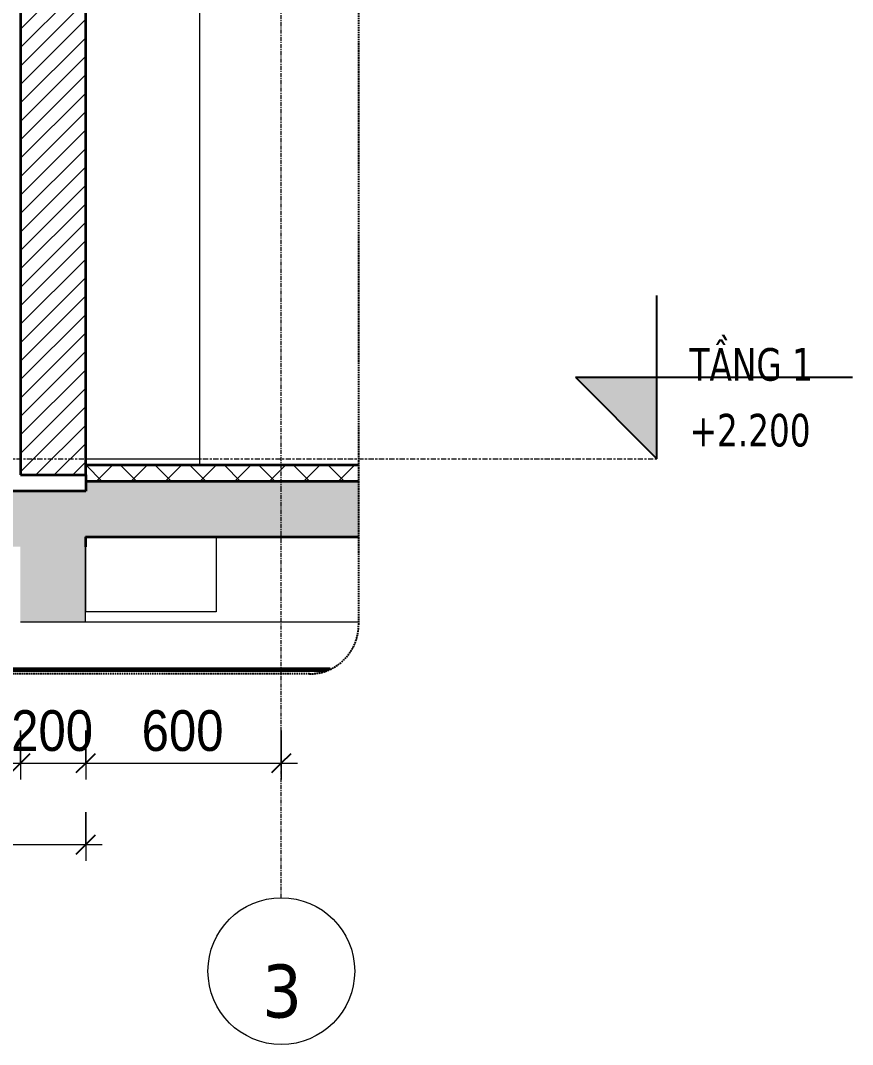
# Model space of a CAD drawing. Header units: millimetres. Extents: x 31444 to 224909, y 392 to 78637.
# Drawn here: x 69206 to 71758, y 403 to 3544 of the extents above; entities that cross this region are included whole.
import ezdxf

# ---------------------------------------------------------------- set-up
doc = ezdxf.new("R2010")
doc.units = ezdxf.units.MM
for name, pattern in [('Centre', [31.75, 6.35, -4.7625, 15.875, -4.7625]), ('Grid Line', [22.225, 12.7, -3.175, 3.175, -3.175]), ('Hidden', [7.14375, 4.7625, -2.38125])]:
    doc.linetypes.add(name, pattern=pattern)
for name, color, linetype, lineweight in [('0-4', 90, 'Continuous', 5), ('A-ANNO-DIMS', 211, 'Continuous', 9), ('A-ANNO-DIMS-50', 211, 'Continuous', 9), ('A-CLNG-1', 250, 'Continuous', 35), ('A-CLNG-PATT-3', 13, 'Continuous', 18), ('A-DETL-GENF', 92, 'Continuous', 18), ('A-DETL-GENF-4', 9, 'Continuous', 18), ('A-DETL-GENF-5', 92, 'Hidden', 25), ('A-DETL-MEDM', 33, 'Continuous', 35), ('A-DETL-THIN', 151, 'Continuous', 18), ('A-FLOR-FNSH-1', 250, 'Continuous', 35), ('A-FLOR-LEVL', 51, 'Continuous', 9), ('A-FLOR-LEVL-1', 51, 'Continuous', 25), ('A-FLOR-LEVL-2', 51, 'Centre', 9), ('A-FLOR-PATT-1', 253, 'Continuous', 18), ('A-FLOR-PATT-2', 8, 'Continuous', 18), ('A-WALL', 113, 'Continuous', 18), ('A-WALL-2', 250, 'Continuous', 35), ('A-WALL-PATT-2', 111, 'Continuous', 18), ('S-BEAM-1', 7, 'Continuous', 18), ('S-GRID-1', 1, 'Grid Line', 9), ('S-GRID-IDEN', 1, 'Continuous', 9)]:
    doc.layers.add(name, color=color, linetype=linetype, lineweight=lineweight)
doc.styles.add('Tahoma_B', font='tahomabd.ttf', dxfattribs={"height": 162.5})
doc.styles.add('Tahoma_B_1', font='tahomabd.ttf', dxfattribs={"width": 0.85, "height": 100})
doc.styles.add('UTM Avo', font='', dxfattribs={"width": 0.9, "height": 125})
doc.styles.get('UTM Avo').set_extended_font_data('UTM Avo')
doc.dimstyles.new('1_Dim_chi_tiet_2_5', dxfattribs={"dimscale": 304.8, "dimtxt": 124.912619, "dimasz": 0.19685, "dimexe": 0.164042, "dimexo": 0.0625, "dimgap": 0.016404, "dimtad": 1, "dimdec": 0, "dimrnd": 5, "dimzin": 0, "dimdsep": 46, "dimtxsty": 'UTM Avo', "dimblk1": 'OBLIQUE', "dimblk2": 'OBLIQUE', "dimsah": 1, "dimcen": 0.09, "dimdle": 0.164042, "dimazin": 0, "dimtfac": 1, "dimtdec": 4, "dimtix": 1, "dimtmove": 0, "dimatfit": 3, "dimfxl": 0.328084, "dimfxlon": 1, "dimtvp": 1, "dimtolj": 1, "dimtzin": 0, "dimarcsym": 2})
pattern_1 = [(50, (37692.33, 15875), (364.368, -31.878), [38.1, -419.1]), (355, (37692.33, 15875), (-70.486, 382.113), [30.48, -335.28]), (100.451, (37722.7, 15872.34), (293.885, 350.233), [32.38, -356.18]), (46.184, (37692.33, 15976.6), (542.158, -84.086), [57.15, -628.65]), (96.636, (37737.5, 15969.6), (474.805, 494.855), [48.57, -534.27]), (351.184, (37692.33, 15976.6), (474.81, 494.85), [45.72, -502.92]), (21, (37743.13, 15951.2), (303.2285, -204.5305), [38.1, -419.1]), (326, (37743.13, 15951.2), (123.604, 368.376), [30.48, -335.28]), (71.451, (37768.4, 15934.16), (426.834, 163.843), [32.38, -356.18]), (37.5, (37692.33, 15875), (6.1766, 169.1102), [3.353, -327.863, 3.353, -337.007, -336.55]), (37.5, (37692.33, 15875), (6.1766, 169.1102), [-671.576, 3.353, -333.197]), (7.5, (37692.33, 15875), (133.6389, 200.3615), [3.353, -190.703, 3.353, -320.243, -128.27]), (7.5, (37692.33, 15875), (133.6389, 200.3615), [-517.652, 3.353, -124.917]), (327.5, (37579.05, 15875), (271.1818, -11.4584), [3.353, -123.647, 3.353, -392.887, -525.78]), (327.5, (37579.05, 15875), (271.1818, -11.4584), [-523.24, 3.353, -522.427]), (317.5, (37528.25, 15875), (296.2585, 50.853), [3.353, -161.747, 3.353, -259.791, -373.38]), (317.5, (37528.25, 15875), (296.2585, 50.853), [-428.244, 3.353, -370.027]), (45, (37692.33, 15875), (-125.7236, 125.7236), []), (45, (37692.33, 16065.5), (-125.7236, 125.7236), [])]

# ---------------------------------------------------------------- blocks, each defined once
blk = doc.blocks.new('NCV_TKTC_KET CAU_rvt-3-TKCS_CĂN HỘ LOẠI 3 - MẶT CẮT 2')
at = {"layer": 'A-FLOR-PATT-1'}
h = blk.add_hatch(dxfattribs=at)
h.set_pattern_fill('FP_3', color=256, style=0, pattern_type=2)
h.set_pattern_definition(pattern_1)
h.paths.add_polyline_path([(42052.6, 1930), (42052.6, 1930), (42052.6, 1960)])
h = blk.add_hatch(dxfattribs=at)
h.set_pattern_fill('FP_3', color=256, style=0, pattern_type=2)
h.set_pattern_definition(pattern_1)
h.paths.add_polyline_path([(42052.6, 1930), (42052.6, 1930), (42052.6, 1960)])
at = {"layer": 'A-FLOR-FNSH-1'}
blk.add_line((42052.6, 1930), (42052.6, 1960), dxfattribs=at)
at = {"layer": 'S-BEAM-1'}
for p, q in [((42053, 1730), (42053, 1960)), ((42452.7, 1960), (42452.7, 1730)), ((42302.7, 1730), (42053, 1730)), ((42452.7, 1730), (42302.7, 1730)), ((42052.6, 1700), (42889.4, 1700))]:
    blk.add_line(p, q, dxfattribs=at)
blk = doc.blocks.new('BORDER VIEW - BORDER VIEW-3699857-TKCS_CĂN HỘ LOẠI 3 - MẶT CẮT 2')
at = {"layer": 'A-DETL-GENF-5'}
for p, q in [((42889.4, 5852.7), (42889.4, 1690)), ((42739.4, 1540), (33302.6, 1540))]:
    blk.add_line(p, q, dxfattribs=at)
blk.add_arc((42739.4, 1690), 150, 270, 360, dxfattribs=at)
blk = doc.blocks.new('Level - CAO ĐỘ LEVEL-350587-TKCS_CĂN HỘ LOẠI 3 - MẶT CẮT 2')
at = {"layer": 'A-FLOR-LEVL'}
blk.add_hatch(color=256, dxfattribs=at).paths.add_polyline_path([(43804.4, 2450), (43804.4, 2200), (43554.4, 2450)])
at = {"layer": 'A-FLOR-LEVL-1'}
for p, q in [((43804.4, 2200), (43804.4, 2700)), ((43554.4, 2450), (43804.4, 2200)), ((43554.4, 2450), (44404.4, 2450))]:
    blk.add_line(p, q, dxfattribs=at)
blk = doc.blocks.new('Grid - M_Grid Head - Circle-353313-TKCS_CĂN HỘ LOẠI 3 - MẶT CẮT 2')
at = {"layer": 'S-GRID-IDEN'}
blk.add_circle((33652.6, 628.3), 225, dxfattribs=at)
blk = doc.blocks.new('DIMBLOCK94-TKCS_CĂN HỘ LOẠI 3 - MẶT CẮT 2')
at = {"layer": 'A-ANNO-DIMS-50'}
for p, q in [((67405.7, 1366.2), (67405.7, 1216.2)), ((67405.7, 1266.2), (67405.7, 1366.2)), ((69205.8, 1366.2), (69205.8, 1216.2)), ((69205.8, 1266.2), (69205.8, 1366.2)), ((67405.7, 1266.2), (69205.8, 1266.2))]:
    blk.add_line(p, q, dxfattribs=at)
at = {"layer": 'A-ANNO-DIMS-50', "lineweight": 25}
for p, q in [((67405.7, 1266.2), (67435.7, 1296.2)), ((69205.8, 1266.2), (69235.8, 1296.2)), ((67405.7, 1266.2), (67375.7, 1236.2)), ((69205.8, 1266.2), (69175.8, 1236.2))]:
    blk.add_line(p, q, dxfattribs=at)
at = {"layer": 'A-ANNO-DIMS-50', "color": 0, "insert": (68134.6, 1428.6), "char_height": 125, "width": 410.824, "attachment_point": 1, "line_spacing_factor": 1.110334, "style": 'UTM Avo'}
blk.add_mtext('1800', dxfattribs=at)
blk = doc.blocks.new('_Oblique')
at = {"color": 0, "linetype": 'ByBlock', "lineweight": -2}
blk.add_line((-0.5, -0.5), (0.5, 0.5), dxfattribs=at)
blk = doc.blocks.new('DIMBLOCK95-TKCS_CĂN HỘ LOẠI 3 - MẶT CẮT 2')
at = {"layer": 'A-ANNO-DIMS-50'}
for p, q in [((69205.8, 1366.2), (69205.8, 1216.2)), ((69205.8, 1266.2), (69205.8, 1366.2)), ((69405.8, 1366.2), (69405.8, 1216.2)), ((69405.8, 1266.2), (69405.8, 1366.2)), ((69205.8, 1266.2), (69405.8, 1266.2))]:
    blk.add_line(p, q, dxfattribs=at)
at = {"layer": 'A-ANNO-DIMS-50', "lineweight": 25}
for p, q in [((69205.8, 1266.2), (69235.8, 1296.2)), ((69405.8, 1266.2), (69435.8, 1296.2)), ((69205.8, 1266.2), (69175.8, 1236.2)), ((69405.8, 1266.2), (69375.8, 1236.2))]:
    blk.add_line(p, q, dxfattribs=at)
at = {"layer": 'A-ANNO-DIMS-50', "color": 0, "insert": (69177.4, 1428.6), "char_height": 125, "width": 308.118, "attachment_point": 1, "line_spacing_factor": 1.110334, "style": 'UTM Avo'}
blk.add_mtext('200', dxfattribs=at)
blk = doc.blocks.new('DIMBLOCK96-TKCS_CĂN HỘ LOẠI 3 - MẶT CẮT 2')
at = {"layer": 'A-ANNO-DIMS-50'}
for p, q in [((69405.8, 1366.2), (69405.8, 1216.2)), ((69405.8, 1266.2), (69405.8, 1366.2)), ((70005.7, 1366.2), (70005.7, 1216.2)), ((70005.7, 1266.2), (70005.7, 1366.2)), ((69405.8, 1266.2), (70055.7, 1266.2))]:
    blk.add_line(p, q, dxfattribs=at)
at = {"layer": 'A-ANNO-DIMS-50', "lineweight": 25}
for p, q in [((69405.8, 1266.2), (69435.8, 1296.2)), ((70005.7, 1266.2), (70035.7, 1296.2)), ((69405.8, 1266.2), (69375.8, 1236.2)), ((70005.7, 1266.2), (69975.7, 1236.2))]:
    blk.add_line(p, q, dxfattribs=at)
at = {"layer": 'A-ANNO-DIMS-50', "color": 0, "insert": (69577.4, 1428.6), "char_height": 125, "width": 308.118, "attachment_point": 1, "line_spacing_factor": 1.110334, "style": 'UTM Avo'}
blk.add_mtext('600', dxfattribs=at)
blk = doc.blocks.new('DIMBLOCK97-TKCS_CĂN HỘ LOẠI 3 - MẶT CẮT 2')
at = {"layer": 'A-ANNO-DIMS-50'}
for p, q in [((61005.7, 1116.2), (61005.7, 966.2)), ((61005.7, 1016.2), (61005.7, 1116.2)), ((69405.8, 1116.2), (69405.8, 966.2)), ((69405.8, 1016.2), (69405.8, 1116.2)), ((60955.7, 1016.2), (69455.8, 1016.2))]:
    blk.add_line(p, q, dxfattribs=at)
at = {"layer": 'A-ANNO-DIMS-50', "lineweight": 25}
for p, q in [((61005.7, 1016.2), (61035.7, 1046.2)), ((69405.8, 1016.2), (69435.8, 1046.2)), ((61005.7, 1016.2), (60975.7, 986.2)), ((69405.8, 1016.2), (69375.8, 986.2))]:
    blk.add_line(p, q, dxfattribs=at)
at = {"layer": 'A-ANNO-DIMS-50', "color": 0, "insert": (65034.6, 1178.6), "char_height": 125, "width": 410.824, "attachment_point": 1, "line_spacing_factor": 1.110334, "style": 'UTM Avo'}
blk.add_mtext('8400', dxfattribs=at)

msp = doc.modelspace()

# ---------------------------------------------------------------- hatches: boundary and pattern name
at = {"layer": 'A-CLNG-PATT-3'}
h = msp.add_hatch(dxfattribs=at)
h.set_pattern_fill('FP_4', color=256, style=0, pattern_type=2)
h.set_pattern_definition([(0, (65045.51, 15875), (406.4, 101.6), [16.764, -288.036, 16.764, -288.036, -1625.6]), (0, (65045.51, 15875), (406.4, 101.6), [-609.6, 16.764, -592.836, 16.764, -288.036, -711.2]), (0, (65045.51, 15875), (406.4, 101.6), [-1524, 16.764, -186.436, 16.764, -491.236]), (120, (65197.91, 15925.8), (-291.1882, 301.1527), [16.764, -288.036, 16.764, -288.036, -1625.6]), (120, (65197.91, 15925.8), (-291.1882, 301.1527), [-609.6, 16.764, -592.836, 16.764, -288.036, -711.2]), (120, (65197.91, 15925.8), (-291.1882, 301.1527), [-1524, 16.764, -186.436, 16.764, -491.236]), (240, (65248.71, 16129), (-115.2118, -402.7527), [16.764, -288.036, 16.764, -288.036, -1625.6]), (240, (65248.71, 16129), (-115.2118, -402.7527), [-609.6, 16.764, -592.836, 16.764, -288.036, -711.2]), (240, (65248.71, 16129), (-115.2118, -402.7527), [-1524, 16.764, -186.436, 16.764, -491.236])])
h.paths.add_polyline_path([(61705.8, 1550), (65305.8, 1550), (65305.8, 1555), (61305.7, 1555), (61305.7, 1550), (61705.7, 1550)])
h.paths.add_polyline_path([(65605.8, 1550), (70143.2, 1550), (70155.3, 1555), (65605.8, 1555), (65605.8, 1551.1)])
at = {"layer": 'A-DETL-GENF-4'}
h = msp.add_hatch(dxfattribs=at)
h.set_pattern_fill('FP_3', color=256, style=0, pattern_type=2)
h.set_pattern_definition([(50, (65045.5, 15875), (364.368, -31.878), [38.1, -419.1]), (355, (65045.5, 15875), (-70.486, 382.113), [30.48, -335.28]), (100.451, (65075.88, 15872.34), (293.885, 350.233), [32.38, -356.18]), (46.184, (65045.5, 15976.6), (542.158, -84.086), [57.15, -628.65]), (96.636, (65090.7, 15969.6), (474.805, 494.855), [48.57, -534.27]), (351.184, (65045.5, 15976.6), (474.81, 494.85), [45.72, -502.92]), (21, (65096.3, 15951.2), (303.2285, -204.5305), [38.1, -419.1]), (326, (65096.3, 15951.2), (123.604, 368.376), [30.48, -335.28]), (71.451, (65121.58, 15934.16), (426.834, 163.843), [32.38, -356.18]), (37.5, (65045.51, 15875), (6.1766, 169.1102), [3.353, -327.863, 3.353, -337.007, -336.55]), (37.5, (65045.51, 15875), (6.1766, 169.1102), [-671.576, 3.353, -333.197]), (7.5, (65045.51, 15875), (133.6389, 200.3615), [3.353, -190.703, 3.353, -320.243, -128.27]), (7.5, (65045.51, 15875), (133.6389, 200.3615), [-517.652, 3.353, -124.917]), (327.5, (64932.23, 15875), (271.1818, -11.4584), [3.353, -123.647, 3.353, -392.887, -525.78]), (327.5, (64932.23, 15875), (271.1818, -11.4584), [-523.24, 3.353, -522.427]), (317.5, (64881.43, 15875), (296.2585, 50.853), [3.353, -161.747, 3.353, -259.791, -373.38]), (317.5, (64881.43, 15875), (296.2585, 50.853), [-428.244, 3.353, -370.027]), (45, (65045.51, 15875), (-125.7236, 125.7236), []), (45, (65045.51, 16065.5), (-125.7236, 125.7236), [])])
h.paths.add_polyline_path([(61005.7, 1550), (61305.7, 1550), (61305.7, 1980), (65305.8, 1980), (65305.8, 1550), (65605.8, 1550), (65605.8, 1930), (69205.7, 1930), (69205.7, 1700), (69405.7, 1700), (69405.8, 1960), (70242.6, 1960), (70242.6, 2130), (69405.8, 2130), (69405.7, 2100), (65505.7, 2100), (65505.7, 2150), (61005.7, 2150), (61005.7, 1930)])
h.paths.add_polyline_path([(64382.6, 4410), (64395.7, 4410), (64395.7, 4520), (64315.7, 4520), (64315.7, 4410)])
h.paths.add_polyline_path([(61205.7, 4950), (61305.7, 4950), (61305.7, 5385), (65305.8, 5385), (65305.8, 4950), (65605.8, 4950), (65605.8, 5330), (69205.7, 5330), (69205.8, 5100), (69405.7, 5100), (69405.8, 5360), (70242.6, 5360), (70242.6, 5530), (69405.8, 5530), (69405.7, 5500), (65505.7, 5500), (65505.7, 5550), (61005.7, 5550), (61005.7, 4950), (61152.4, 4950)])
at = {"layer": 'A-FLOR-PATT-2'}
h = msp.add_hatch(dxfattribs=at)
h.set_pattern_fill('FP_6', color=256, style=0, pattern_type=2)
h.set_pattern_definition([(45, (65045.51, 15875), (-53.033, 53.033), []), (135, (65045.51, 15875), (-53.033, -53.033), [])])
h.paths.add_polyline_path([(69405.8, 2130), (70242.6, 2130), (70242.6, 2180), (69405.8, 2180), (69405.8, 2150)])
at = {"layer": 'A-WALL-PATT-2'}
h = msp.add_hatch(dxfattribs=at)
h.set_pattern_fill('FP_7', color=256, style=0, pattern_type=2)
h.set_pattern_definition([(45, (65045.512, 15875), (-28.28427, 28.28427), [])])
h.paths.add_polyline_path([(69205.8, 2150), (69405.8, 2150), (69405.7, 5100), (69205.8, 5100), (69205.8, 2200)])

# ---------------------------------------------------------------- linework, layer by layer
at = {"layer": 'A-CLNG-1'}
for p, q in [((70155.3, 1555), (65605.8, 1555)), ((65605.8, 1550), (70143.2, 1550))]:
    msp.add_line(p, q, dxfattribs=at)
at = {"layer": 'A-DETL-MEDM'}
for p, q in [((70242.6, 2130), (69405.8, 2130)), ((69405.8, 2130), (69405.8, 2100)), ((69405.8, 2100), (65505.7, 2100)), ((69405.7, 1960), (70242.6, 1960))]:
    msp.add_line(p, q, dxfattribs=at)
at = {"layer": 'A-DETL-THIN'}
for p, q in [((69405.7, 1700), (69405.7, 1960)), ((69205.7, 1700), (69405.7, 1700))]:
    msp.add_line(p, q, dxfattribs=at)
at = {"layer": 'A-FLOR-FNSH-1'}
for p, q in [((70242.6, 2180), (69405.8, 2180)), ((69405.8, 2150), (69405.8, 2130))]:
    msp.add_line(p, q, dxfattribs=at)
at = {"layer": 'A-FLOR-LEVL-2'}
msp.add_line((59943.6, 2200), (71157.6, 2200), dxfattribs=at)
at = {"layer": 'A-WALL'}
for p, q in [((69755.8, 2200), (69755.8, 4700)), ((69405.8, 2200), (69755.8, 2200)), ((69755.7, 2180), (69755.7, 2200))]:
    msp.add_line(p, q, dxfattribs=at)
at = {"layer": 'A-WALL-2'}
for p, q in [((69405.8, 2150), (69405.8, 5360)), ((69205.8, 5100), (69205.8, 2150)), ((69205.8, 2150), (69405.8, 2150))]:
    msp.add_line(p, q, dxfattribs=at)
at = {"layer": 'S-GRID-1'}
for p, q in [((70005.7, 2103.3), (70005.7, 5434.6)), ((70005.7, 853.3), (70005.7, 2103.3))]:
    msp.add_line(p, q, dxfattribs=at)

# ---------------------------------------------------------------- block references
at = {"layer": '0-4'}
msp.add_blockref('NCV_TKTC_KET CAU_rvt-3-TKCS_CĂN HỘ LOẠI 3 - MẶT CẮT 2', (27353.2, 0), dxfattribs=at)
at = {"layer": 'A-DETL-GENF'}
msp.add_blockref('BORDER VIEW - BORDER VIEW-3699857-TKCS_CĂN HỘ LOẠI 3 - MẶT CẮT 2', (27353.2, 0), dxfattribs=at)
at = {"layer": 'A-FLOR-LEVL-1'}
msp.add_blockref('Level - CAO ĐỘ LEVEL-350587-TKCS_CĂN HỘ LOẠI 3 - MẶT CẮT 2', (27353.2, 0), dxfattribs=at)
at = {"layer": 'S-GRID-IDEN'}
msp.add_blockref('Grid - M_Grid Head - Circle-353313-TKCS_CĂN HỘ LOẠI 3 - MẶT CẮT 2', (36353.2, 0), dxfattribs=at)

# ---------------------------------------------------------------- texts
at = {"layer": 'A-FLOR-LEVL', "char_height": 100, "line_spacing_factor": 0.996129, "style": 'Tahoma_B_1'}
for s, insert, width, attachment_point in [('\\pt510,1020,1530,2040,2550,3060,3570,4080,4590,5100,5610,6120,6630,7140,7650,8160,8670,9180,9690,10200,10710,11220,11730,12240,12750,13260,13770,14280,14790,15300,15810,16320;TẦNG 1', (71257.9, 2437.2), 452.625, 7), ('\\pt212.5,425,637.5,850,1062.5,1275,1487.5,1700,1912.5,2125,2337.5,2550,2762.5,2975,3187.5,3400,3612.5,3825,4037.5,4250,4462.5,4675,4887.5,5100,5312.5,5525,5737.5,5950,6162.5,6375,6587.5,6800;+2.200', (71257.9, 2337.5), 441.575, 1)]:
    msp.add_mtext(s, dxfattribs=dict(at, insert=insert, width=width, attachment_point=attachment_point))

# ---------------------------------------------------------------- dimensions: what is measured, and where the dimension line sits
at = {"layer": 'A-ANNO-DIMS'}
for base, p1, p2, override, picture, middle in [((69205.8, 1266.2), (67405.7, 1366.2), (69205.8, 1366.2), {"dimpost": '<>', "dimfxl": 1800.071331}, 'DIMBLOCK94-TKCS_CĂN HỘ LOẠI 3 - MẶT CẮT 2', (68305.8, 1335.9)), ((69405.8, 1266.2), (69205.8, 1366.2), (69405.8, 1366.2), {"dimpost": '<>', "dimfxl": 200}, 'DIMBLOCK95-TKCS_CĂN HỘ LOẠI 3 - MẶT CẮT 2', (69305.8, 1335.9)), ((70005.7, 1266.2), (69405.8, 1366.2), (70005.7, 1366.2), {"dimpost": '<>', "dimfxl": 599.928669}, 'DIMBLOCK96-TKCS_CĂN HỘ LOẠI 3 - MẶT CẮT 2', (69705.8, 1335.9)), ((69405.8, 1016.2), (61005.7, 1116.2), (69405.8, 1116.2), {"dimpost": '<>', "dimfxl": 8400.071331}, 'DIMBLOCK97-TKCS_CĂN HỘ LOẠI 3 - MẶT CẮT 2', (65205.8, 1085.9))]:
    dim = msp.add_linear_dim(base=base, p1=p1, p2=p2, dimstyle='1_Dim_chi_tiet_2_5', override=override, dxfattribs=at)
    dim.commit()
    dim.dimension.update_dxf_attribs({"geometry": picture, "text_midpoint": middle})

# ---------------------------------------------------------------- next in the draw order: texts
at = {"layer": 'S-GRID-IDEN', "insert": (70008.1, 565.8), "char_height": 162.5, "width": 145.5, "attachment_point": 5, "line_spacing_factor": 0.996129, "style": 'Tahoma_B', "bg_fill": 3, "box_fill_scale": 1.25, "bg_fill_color": 256, "bg_fill_true_color": 13158600, "bg_fill_transparency": 0}
msp.add_mtext('\\pt634.99962,1269.99925,1905.0005,2540.00013,3174.99975,3809.99937,4445.00062,5080.00025,5714.99987,6349.9995,6985.00075,7620.00037,8255,8889.99962,9524.99925,10160.0005,10795.00013,11429.99975,12064.99938,12700.00063,13335.00025,13969.99988,14604.9995,15240.00075,15875.00038,16510,17144.99963,17779.99925,18415.0005,19050.00013,19684.99975,20319.99938;3', dxfattribs=at)

doc.saveas('drawing.dxf')
